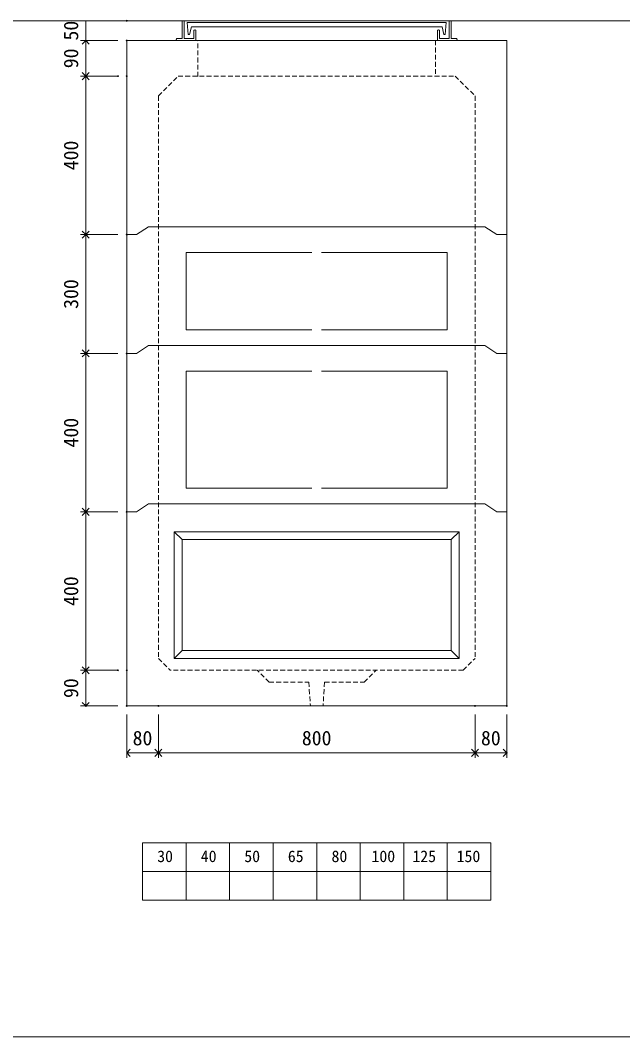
# Model space of a CAD drawing. Units: millimetres, scale not verified. Extents: x -4890 to 18490, y -2309 to 2309.
# Drawn here: x 1847 to 3368, y -1966 to 600 of the extents above; entities that cross this region are included whole.
import ezdxf
from ezdxf.enums import TextEntityAlignment as Align

# ---------------------------------------------------------------- set-up
doc = ezdxf.new("R2010")
doc.units = ezdxf.units.MM
doc.header["$LTSCALE"] = 10
doc.header["$PDMODE"] = 32
doc.header["$PDSIZE"] = 2
doc.linetypes.add('DASHED1', pattern=[1.8, 1.2, -0.6])
doc.linetypes.add('USER2', pattern=[50.8, 31.75, -6.35, 6.35, -6.35])
doc.layers.add('0-1_Defpoints', color=7, linetype='Continuous')
for name, color, linetype, lineweight in [('0-2_waku', 7, 'Continuous', 18), ('0-3_gaikei', 7, 'Continuous', 18), ('0-4_kakure', 7, 'DASHED1', 5), ('0-5_sunpou', 7, 'Continuous', 5), ('0-9_uchigawa', 6, 'Continuous', 18), ('0-B_futa', 3, 'Continuous', 18), ('0-C_GL', 4, 'Continuous', 18), ('0-E_文字１', 7, 'Continuous', 18), ('1-3_uchigawa2', 6, 'USER2', 18)]:
    doc.layers.add(name, color=color, linetype=linetype, lineweight=lineweight)
doc.styles.add('ＭＳ ゴシック', font='')
doc.styles.get('ＭＳ ゴシック').set_extended_font_data('MS Gothic')

# ---------------------------------------------------------------- blocks, each defined once
blk = doc.blocks.new('_Open90')
at = {"layer": '0-5_sunpou'}
blk.add_line((0, 0), (-1, 0), dxfattribs=at)
blk.add_lwpolyline([(-0.5, 0.5), (0, 0), (-0.5, -0.5)], dxfattribs=at)
blk = doc.blocks.new('D44')
at = {"layer": '0-1_Defpoints'}
for p in [(3562.32, 2744.36), (3458.83, 2654.36), (3562.32, 2654.36)]:
    blk.add_point(p, dxfattribs=at)
at = {"layer": '0-5_sunpou'}
for p, q in [((3540.32, 2744.36), (3445.83, 2744.36)), ((3458.83, 2726.36), (3458.83, 2672.36)), ((3540.32, 2654.36), (3445.83, 2654.36))]:
    blk.add_line(p, q, dxfattribs=at)
at = {"layer": '0-5_sunpou', "xscale": 18, "yscale": 18}
for p, rotation in [((3458.83, 2744.36), 90), ((3458.83, 2654.36), 270)]:
    blk.add_blockref('_Open90', p, dxfattribs=dict(at, rotation=rotation))
at = {"layer": '0-5_sunpou', "style": 'ＭＳ ゴシック'}
blk.add_text('90', height=36.66, rotation=90, dxfattribs=at).set_placement((3450.83, 2674.36), align=Align.BOTTOM_LEFT)
blk = doc.blocks.new('D45')
at = {"layer": '0-1_Defpoints'}
for p in [(3540.32, 2654.36), (3458.83, 2254.36), (3562.32, 2254.36)]:
    blk.add_point(p, dxfattribs=at)
at = {"layer": '0-5_sunpou'}
for p, q in [((3518.32, 2654.36), (3445.83, 2654.36)), ((3458.83, 2636.36), (3458.83, 2272.36)), ((3540.32, 2254.36), (3445.83, 2254.36))]:
    blk.add_line(p, q, dxfattribs=at)
at = {"layer": '0-5_sunpou', "xscale": 18, "yscale": 18}
for p, rotation in [((3458.83, 2654.36), 90), ((3458.83, 2254.36), 270)]:
    blk.add_blockref('_Open90', p, dxfattribs=dict(at, rotation=rotation))
at = {"layer": '0-5_sunpou', "style": 'ＭＳ ゴシック'}
blk.add_text('400', height=36.66, rotation=90, dxfattribs=at).set_placement((3450.83, 2416.86), align=Align.BOTTOM_LEFT)
blk = doc.blocks.new('D46')
at = {"layer": '0-1_Defpoints'}
for p in [(3562.32, 2254.36), (3458.83, 1954.36), (3562.32, 1954.36)]:
    blk.add_point(p, dxfattribs=at)
at = {"layer": '0-5_sunpou'}
for p, q in [((3540.32, 2254.36), (3445.83, 2254.36)), ((3458.83, 2236.36), (3458.83, 1972.36)), ((3540.32, 1954.36), (3445.83, 1954.36))]:
    blk.add_line(p, q, dxfattribs=at)
at = {"layer": '0-5_sunpou', "xscale": 18, "yscale": 18}
for p, rotation in [((3458.83, 2254.36), 90), ((3458.83, 1954.36), 270)]:
    blk.add_blockref('_Open90', p, dxfattribs=dict(at, rotation=rotation))
at = {"layer": '0-5_sunpou', "style": 'ＭＳ ゴシック'}
blk.add_text('300', height=36.66, rotation=90, dxfattribs=at).set_placement((3450.83, 2066.86), align=Align.BOTTOM_LEFT)
blk = doc.blocks.new('D47')
at = {"layer": '0-1_Defpoints'}
for p in [(3562.32, 1954.36), (3458.83, 1554.36), (3562.32, 1554.36)]:
    blk.add_point(p, dxfattribs=at)
at = {"layer": '0-5_sunpou'}
for p, q in [((3540.32, 1954.36), (3445.83, 1954.36)), ((3458.83, 1936.36), (3458.83, 1572.36)), ((3540.32, 1554.36), (3445.83, 1554.36))]:
    blk.add_line(p, q, dxfattribs=at)
at = {"layer": '0-5_sunpou', "xscale": 18, "yscale": 18}
for p, rotation in [((3458.83, 1954.36), 90), ((3458.83, 1554.36), 270)]:
    blk.add_blockref('_Open90', p, dxfattribs=dict(at, rotation=rotation))
at = {"layer": '0-5_sunpou', "style": 'ＭＳ ゴシック'}
blk.add_text('400', height=36.66, rotation=90, dxfattribs=at).set_placement((3450.83, 1716.86), align=Align.BOTTOM_LEFT)
blk = doc.blocks.new('D72')
at = {"layer": '0-1_Defpoints'}
for p in [(3562.32, 2794.36), (3458.83, 2744.36), (3562.32, 2744.36)]:
    blk.add_point(p, dxfattribs=at)
at = {"layer": '0-5_sunpou'}
for p, q in [((3540.32, 2794.36), (3445.83, 2794.36)), ((3458.83, 2794.36), (3458.83, 2744.36)), ((3540.32, 2744.36), (3445.83, 2744.36))]:
    blk.add_line(p, q, dxfattribs=at)
at = {"layer": '0-5_sunpou', "style": 'ＭＳ ゴシック'}
blk.add_text('50', height=36.66, rotation=90, dxfattribs=at).set_placement((3450.83, 2744.36), align=Align.BOTTOM_LEFT)
blk = doc.blocks.new('D54')
at = {"layer": '0-1_Defpoints'}
for p in [(3562.32, 1064.36), (3642.32, 1064.36), (3642.32, 945.97)]:
    blk.add_point(p, dxfattribs=at)
at = {"layer": '0-5_sunpou'}
for p, q in [((3562.32, 1042.36), (3562.32, 932.97)), ((3642.32, 1042.36), (3642.32, 932.97)), ((3580.32, 945.97), (3624.32, 945.97))]:
    blk.add_line(p, q, dxfattribs=at)
at = {"layer": '0-5_sunpou', "xscale": 18, "yscale": 18, "rotation": 180}
blk.add_blockref('_Open90', (3562.32, 945.97), dxfattribs=at)
at = {"layer": '0-5_sunpou', "xscale": 18, "yscale": 18}
blk.add_blockref('_Open90', (3642.32, 945.97), dxfattribs=at)
at = {"layer": '0-5_sunpou', "style": 'ＭＳ ゴシック'}
blk.add_text('80', height=36.66, dxfattribs=at).set_placement((3577.32, 953.97), align=Align.BOTTOM_LEFT)
blk = doc.blocks.new('D55')
at = {"layer": '0-1_Defpoints'}
for p in [(3642.32, 1064.36), (4442.32, 1064.36), (4442.32, 945.97)]:
    blk.add_point(p, dxfattribs=at)
at = {"layer": '0-5_sunpou'}
for p, q in [((3642.32, 1042.36), (3642.32, 932.97)), ((4442.32, 1042.36), (4442.32, 932.97)), ((3660.32, 945.97), (4424.32, 945.97))]:
    blk.add_line(p, q, dxfattribs=at)
at = {"layer": '0-5_sunpou', "xscale": 18, "yscale": 18, "rotation": 180}
blk.add_blockref('_Open90', (3642.32, 945.97), dxfattribs=at)
at = {"layer": '0-5_sunpou', "xscale": 18, "yscale": 18}
blk.add_blockref('_Open90', (4442.32, 945.97), dxfattribs=at)
at = {"layer": '0-5_sunpou', "style": 'ＭＳ ゴシック'}
blk.add_text('800', height=36.66, dxfattribs=at).set_placement((4004.82, 953.97), align=Align.BOTTOM_LEFT)
blk = doc.blocks.new('D56')
at = {"layer": '0-1_Defpoints'}
for p in [(4442.32, 1064.36), (4522.32, 1064.36), (4522.32, 945.97)]:
    blk.add_point(p, dxfattribs=at)
at = {"layer": '0-5_sunpou'}
for p, q in [((4442.32, 1042.36), (4442.32, 932.97)), ((4522.32, 1042.36), (4522.32, 932.97)), ((4460.32, 945.97), (4504.32, 945.97))]:
    blk.add_line(p, q, dxfattribs=at)
at = {"layer": '0-5_sunpou', "xscale": 18, "yscale": 18, "rotation": 180}
blk.add_blockref('_Open90', (4442.32, 945.97), dxfattribs=at)
at = {"layer": '0-5_sunpou', "xscale": 18, "yscale": 18}
blk.add_blockref('_Open90', (4522.32, 945.97), dxfattribs=at)
at = {"layer": '0-5_sunpou', "style": 'ＭＳ ゴシック'}
blk.add_text('80', height=36.66, dxfattribs=at).set_placement((4457.32, 953.97), align=Align.BOTTOM_LEFT)
blk = doc.blocks.new('D57')
at = {"layer": '0-1_Defpoints'}
for p in [(3562.32, 1554.36), (3458.83, 1154.36), (3562.32, 1154.36)]:
    blk.add_point(p, dxfattribs=at)
at = {"layer": '0-5_sunpou'}
for p, q in [((3540.32, 1554.36), (3445.83, 1554.36)), ((3458.83, 1536.36), (3458.83, 1172.36)), ((3540.32, 1154.36), (3445.83, 1154.36))]:
    blk.add_line(p, q, dxfattribs=at)
at = {"layer": '0-5_sunpou', "xscale": 18, "yscale": 18}
for p, rotation in [((3458.83, 1554.36), 90), ((3458.83, 1154.36), 270)]:
    blk.add_blockref('_Open90', p, dxfattribs=dict(at, rotation=rotation))
at = {"layer": '0-5_sunpou', "style": 'ＭＳ ゴシック'}
blk.add_text('400', height=36.66, rotation=90, dxfattribs=at).set_placement((3450.83, 1316.86), align=Align.BOTTOM_LEFT)
blk = doc.blocks.new('D58')
at = {"layer": '0-1_Defpoints'}
for p in [(3540.32, 1154.36), (3458.83, 1064.36), (3562.32, 1064.36)]:
    blk.add_point(p, dxfattribs=at)
at = {"layer": '0-5_sunpou'}
for p, q in [((3518.32, 1154.36), (3445.83, 1154.36)), ((3458.83, 1136.36), (3458.83, 1082.36)), ((3540.32, 1064.36), (3445.83, 1064.36))]:
    blk.add_line(p, q, dxfattribs=at)
at = {"layer": '0-5_sunpou', "xscale": 18, "yscale": 18}
for p, rotation in [((3458.83, 1154.36), 90), ((3458.83, 1064.36), 270)]:
    blk.add_blockref('_Open90', p, dxfattribs=dict(at, rotation=rotation))
at = {"layer": '0-5_sunpou', "style": 'ＭＳ ゴシック'}
blk.add_text('90', height=36.66, rotation=90, dxfattribs=at).set_placement((3450.83, 1084.36), align=Align.BOTTOM_LEFT)

msp = doc.modelspace()

# ---------------------------------------------------------------- linework, layer by layer
at = {"layer": '0-2_waku'}
for p, q in [((2155.32, -1476.81), (2155.32, -1620.81)), ((2155.32, -1476.81), (2155.32, -1620.81)), ((2155.32, -1476.81), (2155.32, -1620.81)), ((2155.32, -1476.81), (2155.32, -1620.81)), ((2155.32, -1476.81), (3035.32, -1476.81)), ((2265.32, -1476.81), (2265.32, -1620.81)), ((2375.32, -1476.81), (2375.32, -1620.81)), ((2375.32, -1476.81), (2375.32, -1620.81)), ((2485.32, -1476.81), (2485.32, -1620.81)), ((2595.32, -1476.81), (2595.32, -1620.81)), ((2705.32, -1476.81), (2705.32, -1620.81)), ((2815.32, -1476.81), (2815.32, -1620.81)), ((2925.32, -1476.81), (2925.32, -1620.81)), ((3035.32, -1476.81), (3035.32, -1620.81)), ((2155.32, -1548.81), (3035.32, -1548.81)), ((2155.32, -1620.81), (3035.32, -1620.81)), ((-1229.68, -1965.81), (4890.32, -1965.81)), ((-1229.68, -1965.81), (4890.32, -1965.81))]:
    msp.add_line(p, q, dxfattribs=at)
at = {"layer": '0-3_gaikei'}
for p, q in [((2115.32, 549.19), (2115.32, -1130.81)), ((2160.32, 549.19), (2270.32, 549.19)), ((2195.32, 549.19), (2995.32, 549.19)), ((3030.32, 549.19), (2920.32, 549.19)), ((3075.32, 549.19), (3075.32, -1130.81)), ((2140.32, 59.19), (2170.32, 79.19)), ((2140.32, 59.19), (2170.32, 79.19)), ((2140.32, 59.19), (2170.32, 79.19)), ((2140.32, 59.19), (2170.32, 79.19)), ((3020.32, 79.19), (3050.32, 59.19)), ((3020.32, 79.19), (3050.32, 59.19)), ((3020.32, 79.19), (3050.32, 59.19)), ((3020.32, 79.19), (3050.32, 59.19)), ((2140.32, 59.19), (2115.32, 59.19)), ((2140.32, 59.19), (2115.32, 59.19)), ((2140.32, 59.19), (2115.32, 59.19)), ((2140.32, 59.19), (2115.32, 59.19)), ((3050.32, 59.19), (3075.32, 59.19)), ((3050.32, 59.19), (3075.32, 59.19)), ((3050.32, 59.19), (3075.32, 59.19)), ((3050.32, 59.19), (3075.32, 59.19)), ((2140.32, -240.81), (2170.32, -220.81)), ((2140.32, -240.81), (2170.32, -220.81)), ((2140.32, -240.81), (2170.32, -220.81)), ((2140.32, -240.81), (2170.32, -220.81)), ((3020.32, -220.81), (3050.32, -240.81)), ((3020.32, -220.81), (3050.32, -240.81)), ((3020.32, -220.81), (3050.32, -240.81)), ((3020.32, -220.81), (3050.32, -240.81)), ((2140.32, -240.81), (2115.32, -240.81)), ((2140.32, -240.81), (2115.32, -240.81)), ((2140.32, -240.81), (2115.32, -240.81)), ((2140.32, -240.81), (2115.32, -240.81)), ((3050.32, -240.81), (3075.32, -240.81)), ((3050.32, -240.81), (3075.32, -240.81)), ((3050.32, -240.81), (3075.32, -240.81)), ((3050.32, -240.81), (3075.32, -240.81)), ((2140.32, -640.81), (2115.32, -640.81)), ((2140.32, -640.81), (2115.32, -640.81)), ((2140.32, -640.81), (2170.32, -620.81)), ((2140.32, -640.81), (2170.32, -620.81)), ((3020.32, -620.81), (3050.32, -640.81)), ((3020.32, -620.81), (3050.32, -640.81)), ((3050.32, -640.81), (3075.32, -640.81)), ((3050.32, -640.81), (3075.32, -640.81)), ((3075.32, -1130.81), (2115.32, -1130.81)), ((2115.32, -1130.81), (2195.32, -1130.81))]:
    msp.add_line(p, q, dxfattribs=at)
at = {"layer": '0-3_gaikei', "lineweight": 5}
for p, q in [((2170.32, 79.19), (3020.32, 79.19)), ((2170.32, 79.19), (3020.32, 79.19)), ((2170.32, 79.19), (3020.32, 79.19)), ((2170.32, 79.19), (3020.32, 79.19)), ((2170.32, -220.81), (3020.32, -220.81)), ((2170.32, -220.81), (3020.32, -220.81)), ((2170.32, -220.81), (3020.32, -220.81)), ((2170.32, -220.81), (3020.32, -220.81)), ((2170.32, -620.81), (3020.32, -620.81)), ((2170.32, -620.81), (3020.32, -620.81))]:
    msp.add_line(p, q, dxfattribs=at)
at = {"layer": '0-3_gaikei'}
msp.add_lwpolyline([(2245.32, 549.19), (2115.32, 549.19), (3075.32, 549.19)], dxfattribs=at)
at = {"layer": '0-4_kakure'}
for p, q in [((2295.32, 457.96), (2295.32, 547.96)), ((2895.32, 549.19), (2895.32, 457.96)), ((2195.32, 409.19), (2245.32, 459.19)), ((2245.32, 459.19), (2945.32, 459.19)), ((2245.32, 459.19), (2945.32, 459.19)), ((2245.32, 459.19), (2945.32, 459.19)), ((2945.32, 459.19), (2995.32, 409.19)), ((2195.32, 409.19), (2195.32, -1010.81)), ((2995.32, 409.19), (2995.32, -1010.81)), ((2195.32, -1010.81), (2225.32, -1040.81)), ((2195.32, -1010.81), (2225.32, -1040.81)), ((2195.32, -1010.81), (2225.32, -1040.81)), ((2965.32, -1040.81), (2995.32, -1010.81)), ((2965.32, -1040.81), (2995.32, -1010.81)), ((2965.32, -1040.81), (2995.32, -1010.81)), ((2965.32, -1040.81), (2225.32, -1040.81)), ((2965.32, -1040.81), (2225.32, -1040.81)), ((2965.32, -1040.81), (2225.32, -1040.81)), ((2475.32, -1070.81), (2445.32, -1040.81)), ((2475.32, -1070.81), (2445.32, -1040.81)), ((2475.32, -1070.81), (2445.32, -1040.81)), ((2475.32, -1070.81), (2445.32, -1040.81)), ((2475.32, -1070.81), (2445.32, -1040.81)), ((2715.32, -1070.81), (2745.32, -1040.81)), ((2715.32, -1070.81), (2745.32, -1040.81)), ((2715.32, -1070.81), (2745.32, -1040.81)), ((2715.32, -1070.81), (2745.32, -1040.81)), ((2715.32, -1070.81), (2745.32, -1040.81)), ((2475.32, -1070.81), (2575.32, -1070.81)), ((2475.32, -1070.81), (2575.32, -1070.81)), ((2475.32, -1070.81), (2575.32, -1070.81)), ((2475.32, -1070.81), (2575.32, -1070.81)), ((2475.32, -1070.81), (2575.32, -1070.81)), ((2575.32, -1070.81), (2579.32, -1130.81)), ((2575.32, -1070.81), (2579.32, -1130.81)), ((2575.32, -1070.81), (2579.32, -1130.81)), ((2615.32, -1070.81), (2611.32, -1130.81)), ((2615.32, -1070.81), (2611.32, -1130.81)), ((2615.32, -1070.81), (2611.32, -1130.81)), ((2615.32, -1070.81), (2715.32, -1070.81)), ((2615.32, -1070.81), (2715.32, -1070.81)), ((2615.32, -1070.81), (2715.32, -1070.81)), ((2615.32, -1070.81), (2715.32, -1070.81)), ((2615.32, -1070.81), (2715.32, -1070.81))]:
    msp.add_line(p, q, dxfattribs=at)
at = {"layer": '0-9_uchigawa'}
for p, q in [((2235.32, -690.81), (2255.32, -710.81)), ((2235.32, -690.81), (2235.32, -990.81)), ((2235.32, -690.81), (2955.32, -690.81)), ((2235.32, -690.81), (2235.32, -1010.73)), ((2235.32, -690.81), (2255.32, -710.81)), ((2235.32, -690.81), (2255.32, -710.81)), ((2235.32, -690.81), (2235.32, -990.81)), ((2235.32, -690.81), (2955.32, -690.81)), ((2235.32, -690.81), (2235.32, -1010.73)), ((2235.32, -690.81), (2255.32, -710.81)), ((2235.32, -690.81), (2255.32, -710.81)), ((2235.32, -690.81), (2235.32, -990.81)), ((2235.32, -690.81), (2955.32, -690.81)), ((2235.32, -690.81), (2235.32, -1010.73)), ((2235.32, -690.81), (2255.32, -710.81)), ((2955.32, -690.81), (2935.32, -710.81)), ((2955.32, -690.81), (2935.32, -710.81)), ((2955.32, -690.81), (2935.32, -710.81)), ((2955.32, -690.81), (2955.32, -1010.73)), ((2955.32, -690.81), (2955.32, -1010.73)), ((2955.32, -690.81), (2955.32, -1010.73)), ((2255.32, -710.81), (2255.32, -970.81)), ((2255.32, -710.81), (2255.32, -970.81)), ((2255.32, -710.81), (2255.32, -970.81)), ((2255.32, -710.81), (2255.32, -970.81)), ((2255.32, -710.81), (2255.32, -990.73)), ((2255.32, -710.81), (2255.32, -970.81)), ((2255.32, -710.81), (2255.32, -970.81)), ((2255.32, -710.81), (2255.32, -970.81)), ((2255.32, -710.81), (2255.32, -970.81)), ((2255.32, -710.81), (2255.32, -990.73)), ((2255.32, -710.81), (2255.32, -970.81)), ((2255.32, -710.81), (2255.32, -970.81)), ((2255.32, -710.81), (2255.32, -970.81)), ((2255.32, -710.81), (2255.32, -970.81)), ((2255.32, -710.81), (2255.32, -990.73)), ((2935.32, -990.73), (2935.32, -710.81)), ((2935.32, -990.73), (2935.32, -710.81)), ((2935.32, -990.73), (2935.32, -710.81)), ((2235.32, -1010.73), (2255.32, -990.73)), ((2235.32, -1010.73), (2255.32, -990.73)), ((2235.32, -1010.73), (2255.32, -990.73)), ((2255.32, -990.73), (2935.32, -990.73)), ((2255.32, -990.73), (2935.32, -990.73)), ((2255.32, -990.73), (2935.32, -990.73)), ((2955.32, -1010.73), (2935.32, -990.73)), ((2955.32, -1010.73), (2935.32, -990.73)), ((2955.32, -1010.73), (2935.32, -990.73)), ((2235.32, -1010.73), (2955.32, -1010.73)), ((2235.32, -1010.73), (2955.32, -1010.73)), ((2235.32, -1010.73), (2955.32, -1010.73)), ((2255.32, -1010.73), (2955.32, -1010.73)), ((2255.32, -1010.73), (2955.32, -1010.73)), ((2255.32, -1010.73), (2955.32, -1010.73))]:
    msp.add_line(p, q, dxfattribs=at)
for points in [[(2235.32, -690.81), (2255.32, -710.81), (2255.32, -970.81)], [(2235.32, -690.81), (2255.32, -710.81), (2935.32, -710.81)], [(2235.32, -690.81), (2255.32, -710.81), (2255.32, -970.81)], [(2235.32, -690.81), (2255.32, -710.81), (2935.32, -710.81)], [(2235.32, -690.81), (2255.32, -710.81), (2255.32, -970.81)], [(2235.32, -690.81), (2255.32, -710.81), (2935.32, -710.81)]]:
    msp.add_lwpolyline(points, dxfattribs=at)
at = {"layer": '0-B_futa'}
for p, q in [((2255.31, 597.19), (2255.31, 554.19)), ((2257.31, 599.19), (2260.31, 599.19)), ((2260.31, 599.19), (2260.31, 554.19)), ((2268.13, 594.69), (2922.46, 594.69)), ((2268.13, 594.69), (2270.62, 564.69)), ((2922.46, 594.69), (2920.21, 564.69)), ((2930.32, 599.19), (2930.32, 554.19)), ((2930.32, 599.19), (2933.32, 599.19)), ((2935.32, 597.19), (2935.32, 554.19)), ((2270.62, 564.69), (2274.33, 564.69)), ((2278.65, 583.69), (2274.33, 564.69)), ((2278.65, 583.69), (2911.98, 583.69)), ((2285.31, 574.19), (2285.31, 554.19)), ((2287.31, 576.19), (2288.31, 576.19)), ((2290.31, 574.19), (2290.31, 549.19)), ((2900.32, 574.19), (2900.32, 549.19)), ((2903.32, 576.19), (2902.32, 576.19)), ((2905.32, 574.19), (2905.32, 554.19)), ((2911.98, 583.69), (2916.3, 564.69)), ((2920.21, 564.69), (2916.3, 564.69)), ((2240.31, 552.19), (2240.31, 551.19)), ((2242.31, 554.19), (2255.31, 554.19)), ((2290.31, 549.19), (2242.31, 549.19)), ((2260.31, 554.19), (2285.31, 554.19)), ((2900.32, 549.19), (2948.32, 549.19)), ((2930.32, 554.19), (2905.32, 554.19)), ((2948.32, 554.19), (2935.32, 554.19)), ((2950.32, 552.19), (2950.32, 551.19))]:
    msp.add_line(p, q, dxfattribs=at)
for centre, start, end in [((2257.31, 597.19), 90, 180), ((2933.32, 597.19), 0, 90), ((2287.31, 574.19), 90, 180), ((2288.31, 574.19), 0, 90), ((2902.32, 574.19), 90, 180), ((2903.32, 574.19), 0, 90), ((2242.31, 552.19), 90, 180), ((2242.31, 551.19), 180, 270), ((2948.32, 552.19), 0, 90), ((2948.32, 551.19), 270, 0)]:
    msp.add_arc(centre, 2, start, end, dxfattribs=at)
at = {"layer": '0-C_GL'}
msp.add_line((-1229.68, 599.19), (4890.32, 599.19), dxfattribs=at)
msp.add_line((-1229.68, 599.19), (4890.32, 599.19), dxfattribs=at)
at = {"layer": '1-3_uchigawa2'}
for p, q in [((2265.32, 14.19), (2595.32, 14.19)), ((2925.32, 14.19), (2595.32, 14.19)), ((2265.32, -285.81), (2595.32, -285.81)), ((2265.32, -285.81), (2265.32, -580.81)), ((2925.32, -285.81), (2595.32, -285.81)), ((2925.32, -285.81), (2925.32, -580.81)), ((2265.32, -580.81), (2595.32, -580.81)), ((2925.32, -580.81), (2595.32, -580.81))]:
    msp.add_line(p, q, dxfattribs=at)
for points in [[(2265.32, 14.19), (2265.32, -180.81), (2595.32, -180.81)], [(2925.32, 14.19), (2925.32, -180.81), (2595.32, -180.81)]]:
    msp.add_lwpolyline(points, dxfattribs=at)

# ---------------------------------------------------------------- block references
at = {"layer": '0-5_sunpou'}
for name in ['D72', 'D44', 'D45', 'D46', 'D47', 'D57', 'D58', 'D54', 'D55', 'D56']:
    msp.add_blockref(name, (-1447, -2195.17), dxfattribs=at)

# ---------------------------------------------------------------- texts
at = {"layer": '0-E_文字１', "style": 'ＭＳ ゴシック'}
for s, p in [('30', (2192.39, -1533.85)), ('40', (2302.39, -1533.85)), ('50', (2412.39, -1533.85)), ('65', (2522.39, -1533.85)), ('80', (2632.8, -1533.85)), ('100', (2733.67, -1533.85)), ('125', (2837.06, -1533.85)), ('150', (2948.83, -1533.85))]:
    msp.add_text(s, height=29.33, dxfattribs=at).set_placement(p, align=Align.BOTTOM_LEFT)

doc.saveas('drawing.dxf')
